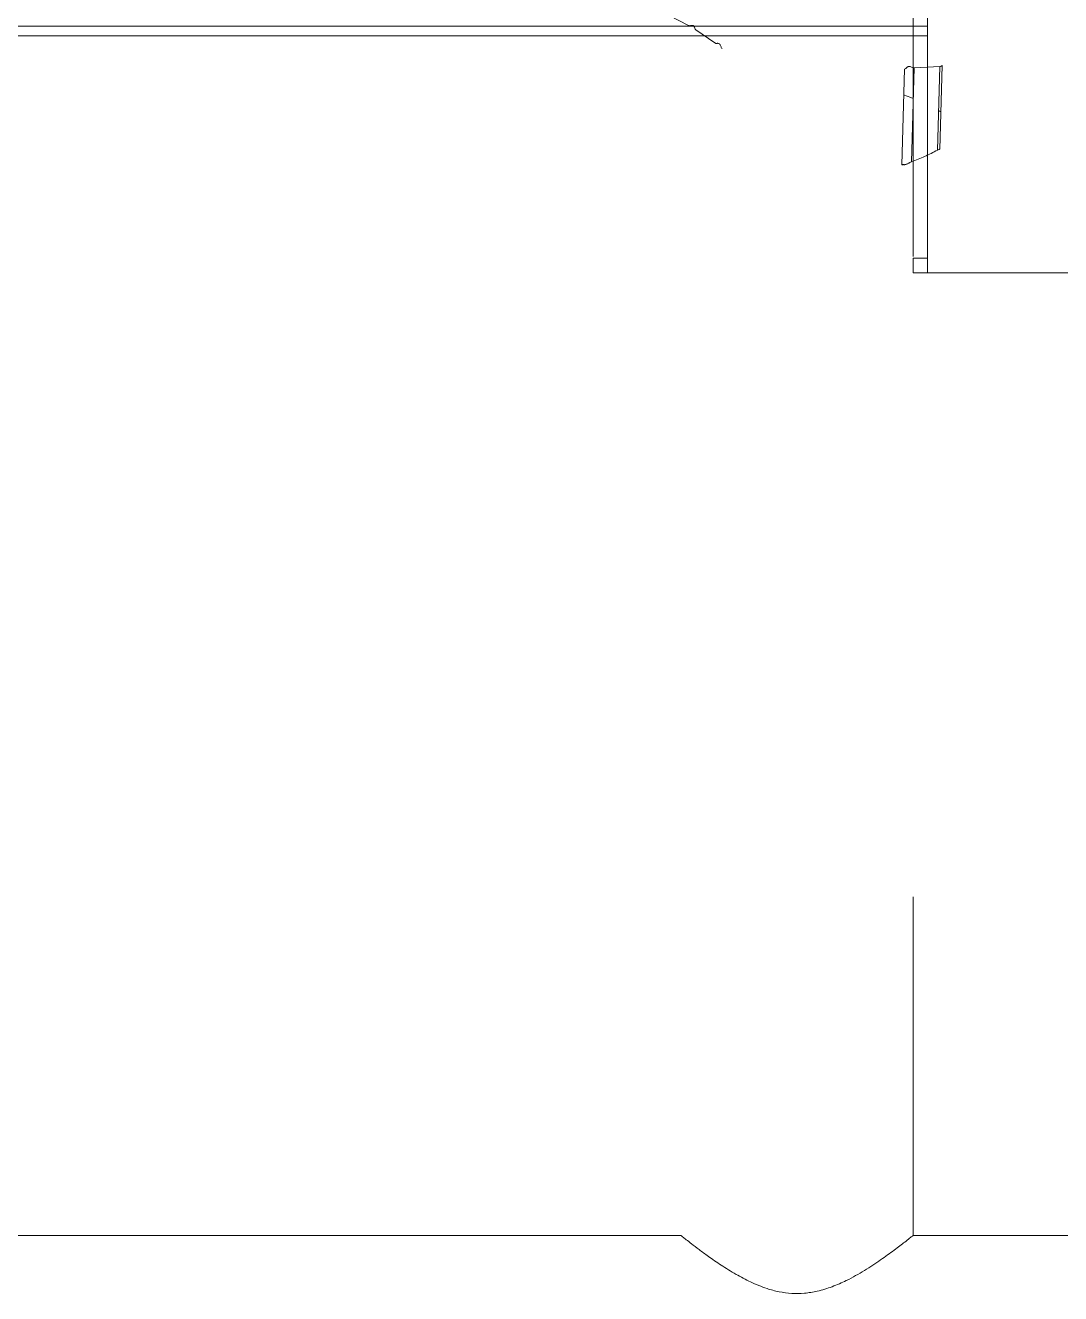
# Model space of a CAD drawing. Header units: millimetres. Extents: x 5343 to 29633, y -275 to 12336.
# Drawn here: x 16388 to 16602, y 4628.9 to 4891.1 of the extents above; entities that cross this region are included whole.
import ezdxf

# ---------------------------------------------------------------- set-up
doc = ezdxf.new("R2010")
doc.units = ezdxf.units.MM

msp = doc.modelspace()

# ---------------------------------------------------------------- linework, layer by layer
at = {"linetype": 'Continuous', "lineweight": 15}
for p, q in [((16571.53, 4843.35), (16571.53, 4956.95)), ((16571.53, 4843.35), (16571.53, 4956.95)), ((16574.53, 4956.55), (16574.53, 4839.95)), ((16574.53, 4956.55), (16574.53, 4839.95)), ((16525.13, 4891.1), (16521.1, 4893.14)), ((16405.19, 4890.95), (16074.93, 4890.95)), ((16391.76, 4890.95), (16574.53, 4890.95)), ((16391.76, 4890.95), (16574.53, 4890.95)), ((16530.54, 4887.49), (16526.65, 4890.18)), ((16402.78, 4888.95), (16089.53, 4888.95)), ((16574.53, 4888.95), (16394.17, 4888.95)), ((16574.53, 4888.95), (16394.17, 4888.95)), ((16569.17, 4862.25), (16569.72, 4882.06)), ((16571.74, 4882.31), (16571.2, 4862.9)), ((16577.06, 4882.59), (16571.74, 4882.31)), ((16576.58, 4865.32), (16577.06, 4882.59)), ((16577.51, 4882.77), (16577.03, 4865.5)), ((16569.57, 4876.74), (16571.06, 4876.21)), ((16571.06, 4876.21), (16571.56, 4876.01)), ((16576.81, 4873.49), (16577.02, 4873.37)), ((16577.02, 4873.37), (16577.24, 4873.24)), ((16571.53, 4842.95), (16571.53, 4839.95)), ((16571.53, 4842.95), (16574.53, 4842.95)), ((16571.53, 4842.95), (16571.53, 4839.95)), ((16571.53, 4842.95), (16574.53, 4842.95)), ((16571.53, 4839.95), (16574.53, 4839.95)), ((16571.53, 4839.95), (16574.53, 4839.95)), ((16574.53, 4839.95), (17574.53, 4839.95)), ((16574.53, 4839.95), (17574.53, 4839.95)), ((16571.53, 4640.95), (16571.53, 4710.95)), ((16523.53, 4640.95), (16197.53, 4640.95)), ((16523.53, 4640.95), (16197.53, 4640.95)), ((16897.53, 4640.95), (16571.53, 4640.95)), ((16897.53, 4640.95), (16571.53, 4640.95))]:
    msp.add_line(p, q, dxfattribs=at)
for points, knots in [([(16525.62, 4891.06), (16525.53, 4891.04), (16525.36, 4891), (16525.2, 4891.07), (16525.13, 4891.1)], [0, 0, 0, 0, 0.515489, 1, 1, 1, 1]), ([(16526.38, 4890.6), (16526.35, 4890.68), (16526.3, 4890.83), (16526.15, 4891), (16525.96, 4891.08), (16525.78, 4891.09), (16525.66, 4891.07), (16525.62, 4891.06)], [0, 0, 0, 0, 0.221118, 0.443338, 0.649374, 0.859573, 1, 1, 1, 1]), ([(16526.65, 4890.18), (16526.59, 4890.23), (16526.48, 4890.33), (16526.4, 4890.49), (16526.38, 4890.58), (16526.38, 4890.6)], [0, 0, 0, 0, 0.45823, 0.915045, 1, 1, 1, 1]), ([(16531.02, 4887.38), (16530.94, 4887.37), (16530.78, 4887.36), (16530.62, 4887.42), (16530.55, 4887.48), (16530.54, 4887.49)], [0, 0, 0, 0, 0.461909, 0.926032, 1, 1, 1, 1]), ([(16531.78, 4886.78), (16531.75, 4886.87), (16531.7, 4887.06), (16531.52, 4887.27), (16531.31, 4887.38), (16531.14, 4887.39), (16531.04, 4887.38), (16531.02, 4887.38)], [0, 0, 0, 0, 0.2565569, 0.5151366, 0.7371641, 0.9408567, 1, 1, 1, 1]), ([(16532.05, 4886.29), (16531.99, 4886.36), (16531.86, 4886.49), (16531.81, 4886.68), (16531.78, 4886.78)], [0, 0, 0, 0, 0.497989, 1, 1, 1, 1]), ([(16570.18, 4882.34), (16570.12, 4882.28), (16570.01, 4882.15), (16569.83, 4882.08), (16569.73, 4882.06), (16569.72, 4882.06)], [0, 0, 0, 0, 0.461909, 0.926032, 1, 1, 1, 1]), ([(16571.19, 4882.46), (16571.11, 4882.51), (16570.94, 4882.61), (16570.66, 4882.63), (16570.41, 4882.55), (16570.26, 4882.43), (16570.2, 4882.36), (16570.18, 4882.34)], [0, 0, 0, 0, 0.256557, 0.515137, 0.737164, 0.940857, 1, 1, 1, 1]), ([(16571.74, 4882.31), (16571.64, 4882.31), (16571.45, 4882.31), (16571.28, 4882.41), (16571.19, 4882.46)], [0, 0, 0, 0, 0.497989, 1, 1, 1, 1]), ([(16577.51, 4882.77), (16577.45, 4882.72), (16577.32, 4882.63), (16577.16, 4882.59), (16577.07, 4882.59), (16577.06, 4882.59)], [0, 0, 0, 0, 0.470143, 0.940814, 1, 1, 1, 1]), ([(16571.2, 4862.9), (16572.11, 4863.25), (16573.96, 4863.96), (16575.7, 4864.86), (16576.58, 4865.32)], [0, 0, 0, 0, 0.496723, 1, 1, 1, 1]), ([(16577.03, 4865.5), (16576.99, 4865.49), (16576.91, 4865.47), (16576.75, 4865.4), (16576.64, 4865.35), (16576.59, 4865.32), (16576.58, 4865.32)], [0, 0, 0, 0, 0.326433, 0.6547012, 0.9534022, 1, 1, 1, 1]), ([(16569.63, 4862.3), (16569.59, 4862.3), (16569.51, 4862.31), (16569.35, 4862.3), (16569.22, 4862.26), (16569.17, 4862.25)], [0, 0, 0, 0, 0.352043, 0.707148, 1, 1, 1, 1]), ([(16569.63, 4862.3), (16569.66, 4862.3), (16569.74, 4862.29), (16569.89, 4862.31), (16570.06, 4862.35), (16570.23, 4862.41), (16570.44, 4862.5), (16570.57, 4862.58), (16570.64, 4862.63)], [0, 0, 0, 0, 0.161232, 0.323948, 0.444934, 0.565729, 0.742919, 1, 1, 1, 1]), ([(16571.2, 4862.9), (16571.13, 4862.87), (16570.97, 4862.81), (16570.79, 4862.71), (16570.68, 4862.65), (16570.64, 4862.63)], [0, 0, 0, 0, 0.3067, 0.742687, 1, 1, 1, 1]), ([(16523.57, 4640.92), (16523.56, 4640.93), (16523.49, 4640.98), (16523.83, 4640.71), (16524.57, 4640.12), (16525.72, 4639.23), (16527.26, 4638.05), (16529.29, 4636.56), (16531.82, 4634.81), (16534.75, 4632.98), (16537.93, 4631.29), (16540.93, 4630.05), (16543.82, 4629.27), (16546.43, 4628.92), (16549.11, 4628.96), (16551.94, 4629.42), (16554.86, 4630.33), (16558.17, 4631.79), (16561.58, 4633.73), (16564.89, 4635.93), (16567.72, 4637.99), (16569.68, 4639.49), (16570.85, 4640.42), (16571.45, 4640.89), (16571.48, 4640.91), (16571.49, 4640.92)], [0, 0, 0, 0, 0.010155, 0.052926, 0.092254, 0.132542, 0.175766, 0.219863, 0.272027, 0.325273, 0.372351, 0.420482, 0.453192, 0.486735, 0.519494, 0.553342, 0.594635, 0.637078, 0.697382, 0.759398, 0.820215, 0.883315, 0.924646, 0.967113, 1, 1, 1, 1]), ([(16523.57, 4640.92), (16523.56, 4640.93), (16523.49, 4640.98), (16523.83, 4640.71), (16524.57, 4640.12), (16525.72, 4639.23), (16527.26, 4638.05), (16529.29, 4636.56), (16531.82, 4634.81), (16534.75, 4632.98), (16537.93, 4631.29), (16540.93, 4630.05), (16543.82, 4629.27), (16546.43, 4628.92), (16549.11, 4628.96), (16551.94, 4629.42), (16554.86, 4630.33), (16558.17, 4631.79), (16561.58, 4633.73), (16564.89, 4635.93), (16567.72, 4637.99), (16569.68, 4639.49), (16570.85, 4640.42), (16571.45, 4640.89), (16571.48, 4640.91), (16571.49, 4640.92)], [0, 0, 0, 0, 0.010155, 0.052926, 0.092254, 0.132542, 0.175766, 0.219863, 0.272027, 0.325273, 0.372351, 0.420482, 0.453192, 0.486735, 0.519494, 0.553342, 0.594635, 0.637078, 0.697382, 0.759398, 0.820215, 0.883315, 0.924646, 0.967113, 1, 1, 1, 1])]:
    msp.add_open_spline(points, degree=3, knots=knots, dxfattribs=at)

doc.saveas('drawing.dxf')
